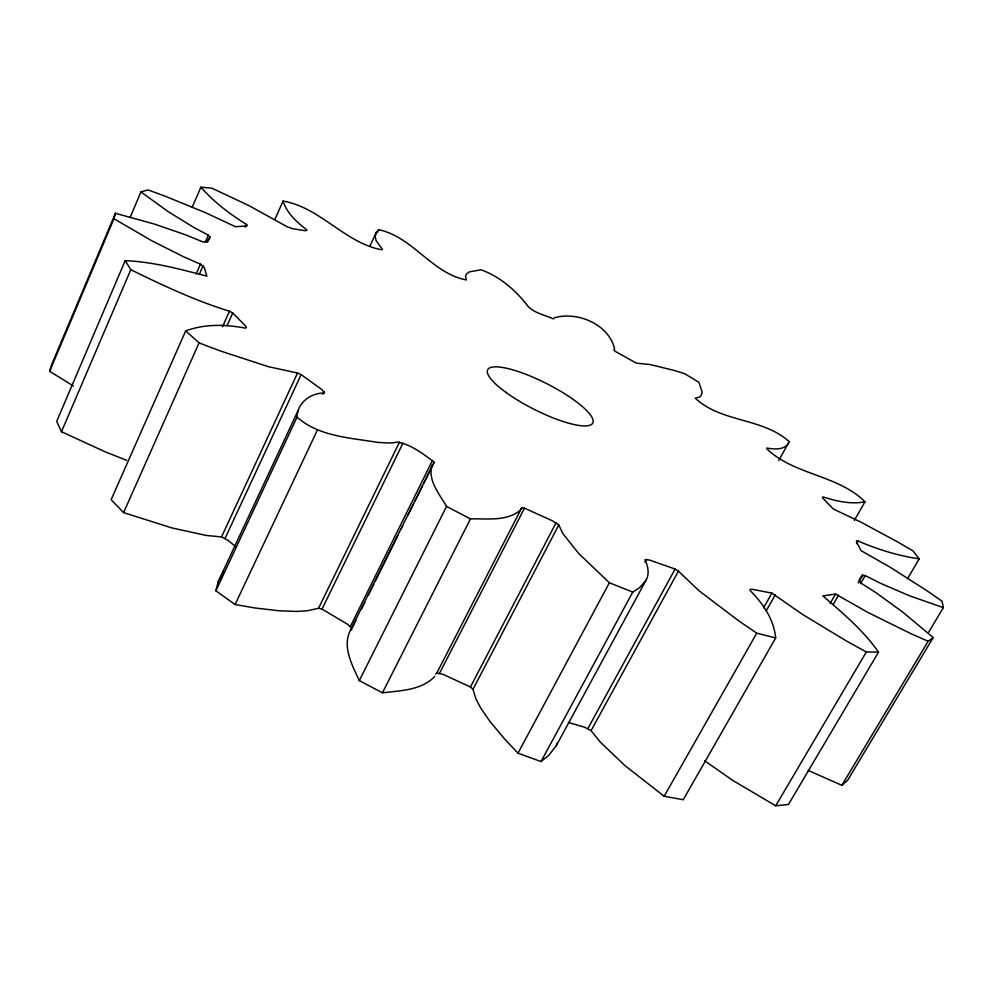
<?xml version="1.0" encoding="UTF-8"?>
<svg xmlns="http://www.w3.org/2000/svg" width="993" height="993" viewBox="0 0 993 993"><rect width="100%" height="100%" fill="white"/><g stroke="black" fill="none" stroke-linecap="round" stroke-linejoin="round"><path stroke-width="1.49" d="M351.51 630.046L351.907 628.519L347.538 624.249L322.005 609.131L318.554 608.275L307.458 610.757L296.485 611.427L279.182 610.794L254.618 607.927L235.093 604.526L215.891 590.798L297.019 417.159C297.354 402.612 310.834 392.868 324.475 393.017L322.067 389.715L301.164 374.584L297.54 373.033L268.358 366.665L220.123 350.889L199.059 342.895L185.679 330.917L111.154 499.678L123.591 512.611L171.702 527.879L206.047 535.413L221.513 536.94L228.042 540.353L235.887 546.82M297.019 417.159C319.361 436.721 350.206 437.752 378.159 442.456C384.452 442.568 390.957 443.797 397.126 442.022C410.817 444.38 423.415 453.863 434.164 462.229L349.635 631.871C342.597 648.131 352.602 665.893 359.305 680.639L382.454 692.804C400.204 690.656 421.566 690.383 434.649 676.481M215.891 590.798L218.1 581.886L298.359 409.985M73.408 385.979L49.65 371.308L113.934 218.745L115.411 213.284L154.697 224.17L186.2 235.043L202.535 241.758L206.308 241.932L210.106 237.563L208.331 235.167L193.511 227.248L168.003 211.534L140.944 191.91L130.058 217.604M854.303 520.444L865.002 501.8C837.782 474.704 794.214 475.188 766.782 448.799L766.733 448.066C773.795 449.159 782.236 450.263 787.722 444.554L789.199 441.649C762.376 417.519 721.352 422.708 695.212 398.156L699.444 397.088L701.331 395.351L702.188 392.036L698.849 382.243L684.636 373.703L673.664 370.29L650.254 364.58L636.327 363.14L615.275 351.398L613.947 350.194L614.58 348.841C608.87 324.351 577.566 311.07 554.417 317.785L553.324 318.89C544.536 314.831 532.236 312.658 526.625 304.553C514.784 289.447 499.218 276.277 480.984 269.786L469.404 271.859L466.412 274.043L465.506 276.277L466.362 279.952C431.794 273.336 413.274 237.19 378.718 229.681L376.434 232.139L375.205 236.408L376.099 240.641L382.466 249.504L381.697 249.814C344.77 242.788 320.429 207.549 283.079 201.058L274.912 219.279M49.65 371.308L51.76 364.381L115.411 213.284M435.517 674.11L436.808 673.055L443.114 674.384L470.446 686.995L472.991 689.279L476.057 699.221L480.823 708.183L490.008 721.489L504.99 739.425L517.998 753.166L541.011 761.569L548.657 755.45L556.167 745.892L645.934 580.433C649.757 573.693 648.019 566.109 644.904 559.704L649.459 560.015L675.091 569.051L678.418 571.124L698.898 590.661L738.32 620.588L756.74 633.162L775.682 637.953L683.221 799.75L664.18 796.249L624.945 765.603L600.318 742.119L591.083 730.649L584.467 727.174L568.344 722.445M556.167 745.892L557.234 743.025M113.934 218.745L151.594 240.641L183.494 256.753L200.474 264.15L204.161 267.254L206.892 276.153C180.254 269.19 153.046 261.804 125.18 260.662L56.688 421.392L61.479 431.744L106.239 452.287L126.657 460.268M61.479 431.744L130.803 269.699L125.18 260.662M192.245 207.127L200.884 187.205L211.857 188.173L248.635 205.464L287.362 226.863L292.538 228.663L305.534 230.786L307.036 230.091C297.143 222.333 286.915 213.458 283.079 201.058M205.241 242.23L208.331 235.167M207.525 242.28L209.995 236.619M196.118 274.08L200.474 264.15M199.283 274.366L203.031 265.851M245.234 227.248L246.487 224.43C229.755 214.091 213.954 201.989 200.884 187.205M123.591 512.611L199.059 342.895M222.556 326.709L229.47 311.243C195.323 300.668 162.815 285.45 130.803 269.699M227.074 325.654L232.734 313.006L229.47 311.243M432.278 464.798C426.99 479.669 439.502 494.216 446.54 506.43L470.446 518.892C486.756 518.458 506.542 521.61 519.984 510.452L521.735 507.808L524.478 508.168L552.505 520.841L558.786 524.937L562.795 533.539L578.72 553.511L609.379 582.779L632.777 592.076L639.604 587.707L645.934 580.433M221.513 536.94L297.54 373.033M225.076 538.38L301.164 374.584M369.93 246.09L376.434 232.139M377.414 232.486L378.718 229.681M322.837 394.42L324.152 391.627M235.093 604.526L317.189 430.528M318.554 608.275L399.509 442.046M322.005 609.131L402.972 443.114M350.442 626.397L432.526 460.318M352.589 627.129L356.015 620.203M361.502 609.119L364.928 602.192M368.353 595.266L373.84 584.182M375.205 581.401L397.833 535.674M401.259 528.748L402.637 525.98M408.111 514.895L413.597 503.811M414.975 501.031L422.509 485.788M423.887 483.02L434.164 462.229M359.305 680.639L446.54 506.43M382.454 692.804L470.446 518.892M436.808 673.055L521.735 507.808M439.589 673.167L524.478 508.168M470.446 686.995L556.068 522.777M472.991 689.279L558.786 524.937M218.1 581.886L223.686 571.397M517.998 753.166L609.379 582.779M645.016 562.026L646.493 559.295M541.011 761.569L632.777 592.076M587.893 728.552L675.091 569.051M591.083 730.649L678.418 571.124M778.748 460.504L789.199 441.649M763.555 607.877L771.896 593.131L802.505 614.394L847.054 641.366L866.318 651.979L878.532 652.128L788.43 804.504L775.707 805.795L732.598 780.299L704.583 760.737M766.186 610.918L775.297 594.844M664.18 796.249L756.74 633.162M856.549 543.692L858.089 541.024C877.651 549.414 898.144 555.807 919.233 558.86L907.528 578.745M830.16 603.409L835.547 594.075L867.932 612.445L910.792 633.596L928.157 641.255L933.209 637.543L902.687 612.06L876.012 592.709L861.08 583.176L859.082 580.334L861.837 575.344L865.201 575.592L880.667 583.375L909.551 595.8L943.35 607.629L928.306 632.777M833.164 604.576L838.564 595.254M858.213 583.015L862.867 574.984M860.546 583.611L865.201 575.592M775.707 805.795L866.318 651.979M808.215 770.431L841.853 785.326L928.157 641.255M933.209 637.543L847.662 780.213L841.853 785.326M185.679 330.917C204.781 323.792 225.759 324.351 245.494 328.149L246.438 327.442L245.544 325.952L232.734 313.006M140.944 191.91L147.994 189.899L164.9 196.105L205.377 212.626L235.403 226.702L246.5 225.982L247.257 225.535L246.487 224.43M865.002 501.8C850.902 504.593 836.528 501.18 823.073 496.947L822.365 497.319L823.06 498.436L833.288 508.987L860.844 522.095L897.647 541.93L912.902 550.817L919.233 558.86M858.089 541.024L856.562 540.949L856.462 541.744L861.055 550.656L890.311 567.313L927.301 590.972L942.047 601.199L943.35 607.629M835.547 594.075L822.887 595.899C842.623 613.016 863.327 630.332 878.532 652.128M771.896 593.131L752.235 589.271L750.274 589.271L749.963 590.339C762.823 603.26 773.932 619.334 775.682 637.953M505.983 392.421A58.91 14.312 26.9 0 0 592.312 423.726A58.91 14.312 26.9 0 0 522.417 373.008A58.91 14.312 26.9 0 0 505.983 392.421"/></g></svg>
